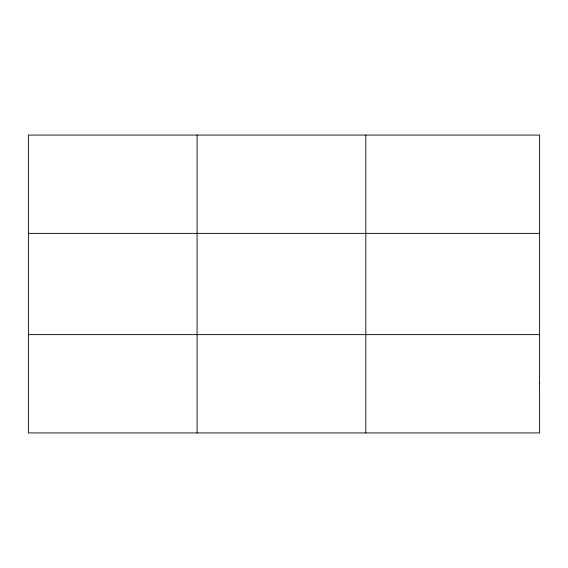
<?xml version="1.0" encoding="UTF-8"?>
<svg xmlns="http://www.w3.org/2000/svg" width="568" height="568" viewBox="0 0 568 568"><rect width="100%" height="100%" fill="white"/><g stroke="black" fill="none" stroke-linecap="round" stroke-linejoin="round"><path stroke-width="0.85" d="M197.096 432.937L197.096 135.063M365.792 432.937L365.792 135.063M28.4 233.363L539.6 233.363M28.4 334.637L539.6 334.637M539.6 383.79L539.6 432.937L28.4 432.937L28.4 135.063L539.6 135.063L539.6 383.79"/></g></svg>
